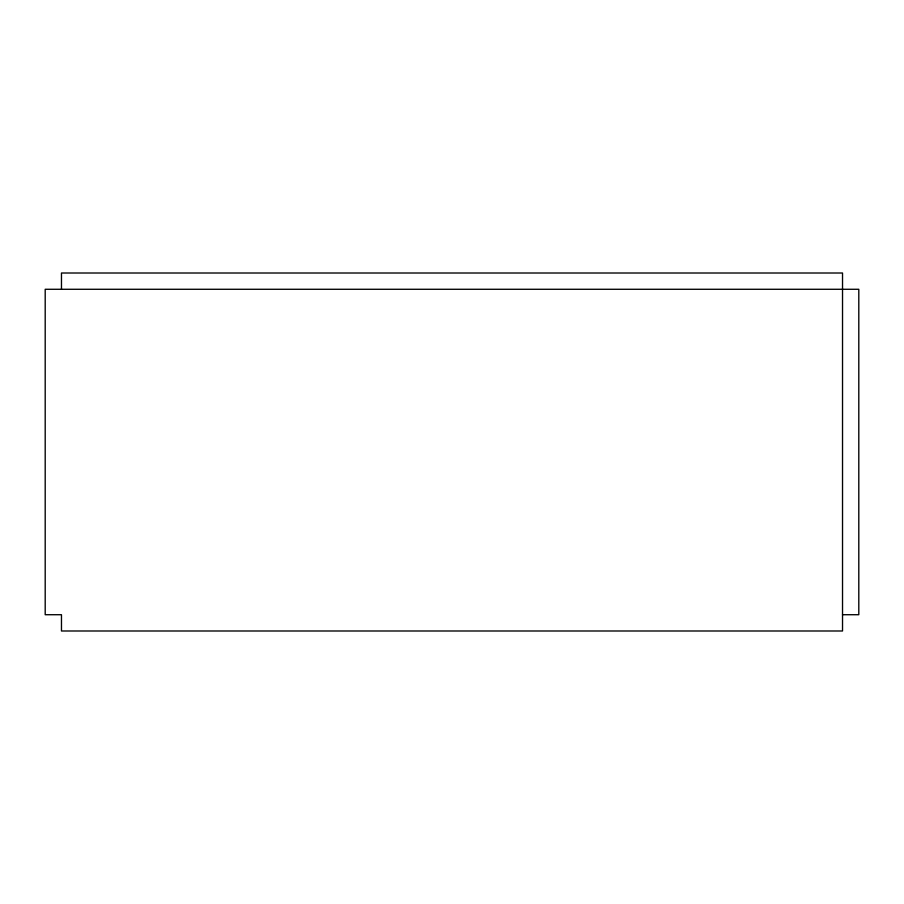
<?xml version="1.0" encoding="UTF-8"?>
<svg xmlns="http://www.w3.org/2000/svg" width="904" height="904" viewBox="0 0 904 904"><rect width="100%" height="100%" fill="white"/><g stroke="black" fill="none" stroke-linecap="round" stroke-linejoin="round"><path stroke-width="1.36" d="M842.528 614.72L858.8 614.72L858.8 289.28L45.2 289.28L45.2 614.72L61.472 614.72L61.472 630.992L842.528 630.992L842.528 273.008L61.472 273.008L61.472 289.28"/></g></svg>
